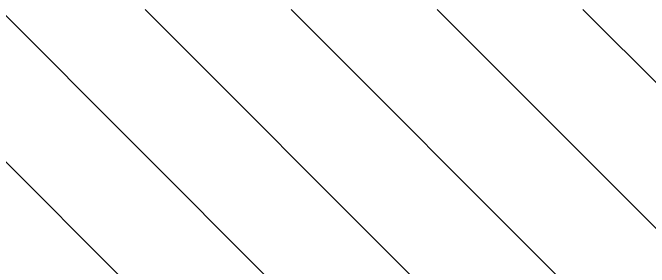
# Model space of a CAD drawing. Extents: x 174420 to 213214, y -41877 to -13498.
# Drawn here: x 206513.1 to 206686.7, y -25699.8 to -25630.5 of the extents above; entities that cross this region are included whole.
import ezdxf

# ---------------------------------------------------------------- set-up
doc = ezdxf.new("R2010")
doc.units = 0
doc.header["$LTSCALE"] = 500
doc.header["$MEASUREMENT"] = 0
doc.layers.get('0').update_dxf_attribs({"linetype": 'CONTINUOUS', "lineweight": 9})
doc.layers.add('COTAS', color=2, linetype='CONTINUOUS', lineweight=9)

# ---------------------------------------------------------------- blocks, each defined once
blk = doc.blocks.new('*X37')
at = {"color": 0}
for p, q in [((-1127.575, 2877.664), (-1191.075, 2941.164)), ((-1109.898, 2877.664), (-1173.398, 2941.164)), ((-1092.22, 2877.664), (-1155.72, 2941.164)), ((-1074.542, 2877.664), (-1138.042, 2941.164)), ((-1056.865, 2877.664), (-1120.365, 2941.164)), ((-1039.187, 2877.664), (-1102.687, 2941.164))]:
    blk.add_line(p, q, dxfattribs=at)

msp = doc.modelspace()

# ---------------------------------------------------------------- block references
at = {"layer": 'COTAS', "lineweight": 9, "xscale": 2.25, "yscale": 2.25, "zscale": 2.25}
msp.add_blockref('*X37', (209149.64, -32247.24), dxfattribs=at)

doc.saveas('drawing.dxf')
